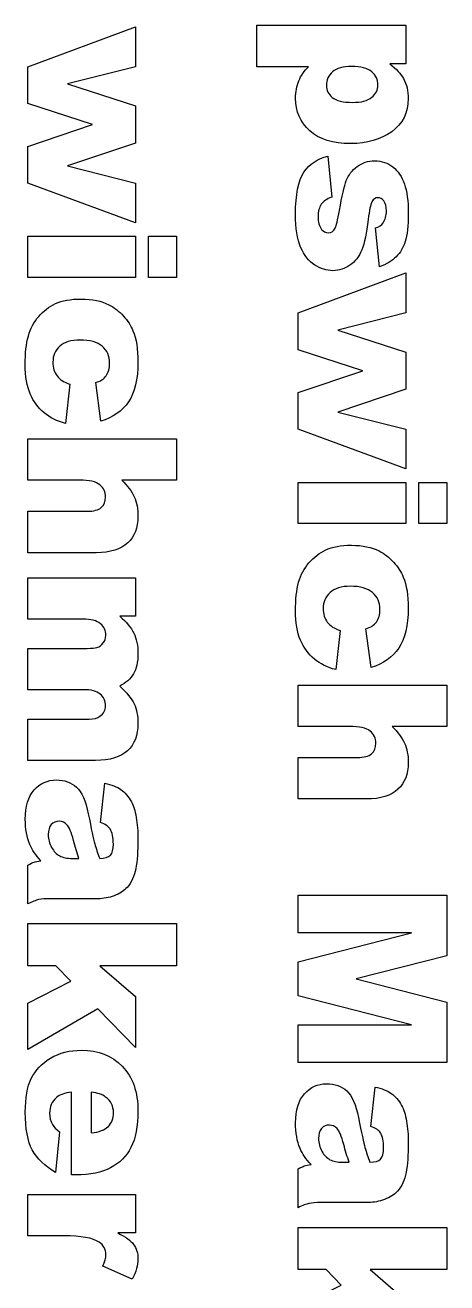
# Model space of a CAD drawing. Extents: x 34 to 201, y -57 to 34.
# Drawn here: x 59.99 to 67.86, y -11.49 to 12.03 of the extents above; entities that cross this region are included whole.
import ezdxf

# ---------------------------------------------------------------- set-up
doc = ezdxf.new("R2010")
doc.units = 0
doc.layers.add('Text Etch', color=7, linetype='CONTINUOUS')

msp = doc.modelspace()

# ---------------------------------------------------------------- linework, layer by layer
at = {"layer": 'Text Etch', "color": 7}
for points in [[(62.052, 12.001), (62.052, 11.254), (60.785, 10.93), (62.052, 10.521), (62.052, 9.826), (60.785, 9.401), (62.052, 9.077), (62.052, 8.336), (60.04, 9.077), (60.04, 9.763), (61.251, 10.17), (60.04, 10.565), (60.04, 11.254)], [(66.086, 11.257), (66.086, 11.257)], [(65.643, 9.578), (65.643, 9.578)], [(62.052, 8.084), (62.052, 7.313), (60.04, 7.313), (60.04, 8.084)], [(62.818, 8.084), (62.818, 7.313), (62.293, 7.313), (62.293, 8.084)], [(67.098, 7.396), (67.098, 6.649), (65.831, 6.325), (67.098, 5.916), (67.098, 5.22), (65.831, 4.796), (67.098, 4.472), (67.098, 3.731), (65.086, 4.472), (65.086, 5.158), (66.297, 5.565), (65.086, 5.959), (65.086, 6.649)], [(60.826, 5.316), (60.826, 5.316)], [(67.098, 3.479), (67.098, 2.708), (65.086, 2.708), (65.086, 3.479)], [(67.864, 3.479), (67.864, 2.708), (67.339, 2.708), (67.339, 3.479)], [(65.872, 0.711), (65.872, 0.711)], [(61.401, -2.883), (61.401, -2.883)], [(67.864, -4.242), (67.864, -5.372), (66.174, -5.807), (67.864, -6.241), (67.864, -7.367), (65.086, -7.367), (65.086, -6.666), (67.204, -6.666), (65.086, -6.122), (65.086, -5.487), (67.204, -4.945), (65.086, -4.945), (65.086, -4.242)], [(62.818, -4.772), (62.818, -5.56), (61.385, -5.56), (62.052, -6.136), (62.052, -7.086), (61.348, -6.364), (60.04, -7.127), (60.04, -6.258), (60.847, -5.85), (60.563, -5.56), (60.04, -5.56), (60.04, -4.772)], [(66.446, -8.564), (66.446, -8.564)], [(67.864, -10.453), (67.864, -11.242), (66.431, -11.242), (67.098, -11.818), (67.098, -12.767), (66.393, -12.045), (65.086, -12.809), (65.086, -11.939), (65.893, -11.532), (65.609, -11.242), (65.086, -11.242), (65.086, -10.453)]]:
    msp.add_lwpolyline(points, close=True, dxfattribs=at)
for points in [[(64.32, 12.03), (67.098, 12.03), (67.098, 11.308), (66.801, 11.308)], [(65.281, 11.252), (64.32, 11.252), (64.32, 12.03)], [(65.643, 9.578), (65.715, 8.813)], [(66.606, 7.508), (66.534, 8.239)], [(60.827, 5.316), (60.743, 4.583)], [(61.406, 4.622), (61.31, 5.348)], [(61.007, 3.522), (60.04, 3.522), (60.04, 4.293), (62.818, 4.293)], [(62.818, 4.293), (62.818, 3.522), (61.795, 3.522)], [(61.319, 2.165), (60.04, 2.165), (60.04, 2.94), (61.147, 2.94)], [(61.067, 0.922), (60.04, 0.922), (60.04, 1.695), (62.052, 1.695)], [(62.052, 1.695), (62.052, 0.975), (61.759, 0.975)], [(65.872, 0.711), (65.789, -0.022)], [(66.452, 0.017), (66.355, 0.743)], [(61.079, -0.397), (60.04, -0.397), (60.04, 0.376), (61.149, 0.376)], [(66.052, -1.084), (65.086, -1.084), (65.086, -0.312), (67.864, -0.312)], [(67.864, -0.312), (67.864, -1.084), (66.841, -1.084)], [(61.304, -1.719), (60.04, -1.719), (60.04, -0.946), (61.186, -0.946)], [(66.365, -2.44), (65.086, -2.44), (65.086, -1.665), (66.192, -1.665)], [(61.401, -2.883), (61.478, -2.146)], [(60.04, -4.403), (60.04, -3.679)], [(60.872, -3.552), (60.995, -3.552)], [(61.357, -4.306), (60.468, -4.306)], [(60.855, -9.469), (60.855, -7.923)], [(61.224, -7.925), (61.224, -8.685)], [(66.446, -8.564), (66.524, -7.827)], [(60.631, -8.666), (60.561, -9.426)], [(65.086, -10.084), (65.086, -9.36)], [(65.918, -9.233), (66.041, -9.233)], [(60.942, -9.469), (60.855, -9.469)], [(60.715, -10.61), (60.04, -10.61), (60.04, -9.835), (62.052, -9.835)], [(62.052, -9.835), (62.052, -10.557), (61.723, -10.557)], [(66.403, -9.987), (65.514, -9.987)], [(61.992, -11.419), (61.442, -11.18)]]:
    msp.add_lwpolyline(points, dxfattribs=at)
for points in [[(66.801, 11.308), (66.926, 11.209), (67.01, 11.117), (67.055, 11.034)], [(65.101, 10.99), (65.141, 11.087), (65.201, 11.175), (65.281, 11.252)], [(65.732, 11.157), (65.655, 11.09), (65.616, 11.005), (65.616, 10.903)], [(66.086, 11.257), (65.927, 11.257), (65.809, 11.224), (65.732, 11.157)], [(66.462, 11.159), (66.384, 11.224), (66.259, 11.257), (66.086, 11.257)], [(66.577, 10.912), (66.577, 11.011), (66.539, 11.093), (66.462, 11.159)], [(65.04, 10.664), (65.04, 10.783), (65.061, 10.892), (65.101, 10.99)], [(65.616, 10.903), (65.616, 10.813), (65.653, 10.738), (65.726, 10.677)], [(66.462, 10.681), (66.539, 10.744), (66.577, 10.821), (66.577, 10.912)], [(67.055, 11.034), (67.114, 10.921), (67.144, 10.797), (67.144, 10.66)], [(65.304, 10.056), (65.128, 10.216), (65.04, 10.419), (65.04, 10.664)], [(65.726, 10.677), (65.801, 10.617), (65.927, 10.586), (66.103, 10.586)], [(66.103, 10.586), (66.266, 10.586), (66.386, 10.618), (66.462, 10.681)], [(67.144, 10.66), (67.144, 10.391), (67.041, 10.184), (66.835, 10.037)], [(66.071, 9.815), (65.737, 9.815), (65.481, 9.896), (65.304, 10.056)], [(66.835, 10.037), (66.629, 9.889), (66.374, 9.815), (66.071, 9.815)], [(65.196, 9.279), (65.301, 9.434), (65.45, 9.534), (65.643, 9.578)], [(66.191, 9.387), (66.285, 9.458), (66.393, 9.493), (66.515, 9.493)], [(66.515, 9.493), (66.647, 9.493), (66.762, 9.455), (66.858, 9.378)], [(65.039, 8.493), (65.039, 8.86), (65.091, 9.122), (65.196, 9.279)], [(65.988, 9.124), (66.028, 9.227), (66.096, 9.315), (66.191, 9.387)], [(66.858, 9.378), (66.954, 9.301), (67.025, 9.195), (67.072, 9.059)], [(65.859, 8.565), (65.906, 8.833), (65.949, 9.019), (65.988, 9.124)], [(67.072, 9.059), (67.12, 8.924), (67.144, 8.743), (67.144, 8.516)], [(65.715, 8.813), (65.624, 8.781), (65.559, 8.737), (65.52, 8.68)], [(66.465, 8.728), (66.44, 8.677), (66.417, 8.567), (66.397, 8.398)], [(66.577, 8.803), (66.528, 8.803), (66.491, 8.778), (66.465, 8.728)], [(66.689, 8.745), (66.659, 8.784), (66.621, 8.803), (66.577, 8.803)], [(66.736, 8.553), (66.736, 8.641), (66.72, 8.704), (66.689, 8.745)], [(65.135, 7.877), (65.071, 8.027), (65.039, 8.233), (65.039, 8.493)], [(65.52, 8.68), (65.481, 8.623), (65.461, 8.548), (65.461, 8.453)], [(65.779, 8.233), (65.801, 8.275), (65.827, 8.385), (65.859, 8.565)], [(66.676, 8.334), (66.716, 8.394), (66.736, 8.467), (66.736, 8.553)], [(67.144, 8.516), (67.144, 8.276), (67.125, 8.099), (67.089, 7.985)], [(65.461, 8.453), (65.461, 8.349), (65.483, 8.269), (65.527, 8.212)], [(65.651, 8.146), (65.706, 8.146), (65.749, 8.175), (65.779, 8.233)], [(66.397, 8.398), (66.368, 8.142), (66.328, 7.951), (66.276, 7.826)], [(66.534, 8.239), (66.598, 8.258), (66.645, 8.289), (66.676, 8.334)], [(65.527, 8.212), (65.56, 8.168), (65.601, 8.146), (65.651, 8.146)], [(65.398, 7.545), (65.289, 7.615), (65.201, 7.725), (65.135, 7.877)], [(66.276, 7.826), (66.224, 7.701), (66.15, 7.605), (66.054, 7.54)], [(67.089, 7.985), (67.052, 7.87), (66.995, 7.775), (66.918, 7.699)], [(65.738, 7.439), (65.621, 7.439), (65.508, 7.475), (65.398, 7.545)], [(66.054, 7.54), (65.958, 7.473), (65.853, 7.439), (65.738, 7.439)], [(66.918, 7.699), (66.841, 7.622), (66.737, 7.558), (66.606, 7.508)], [(60.245, 6.582), (60.334, 6.684), (60.439, 6.764), (60.559, 6.822)], [(60.559, 6.822), (60.679, 6.88), (60.838, 6.909), (61.037, 6.909)], [(61.037, 6.909), (61.244, 6.909), (61.416, 6.874), (61.554, 6.803)], [(61.554, 6.803), (61.655, 6.752), (61.745, 6.681), (61.825, 6.591)], [(61.825, 6.591), (61.906, 6.501), (61.966, 6.409), (62.005, 6.315)], [(60.052, 6.216), (60.092, 6.357), (60.156, 6.479), (60.245, 6.582)], [(59.993, 5.682), (59.993, 5.895), (60.012, 6.073), (60.052, 6.216)], [(61.016, 6.142), (60.85, 6.142), (60.725, 6.103), (60.639, 6.025)], [(61.431, 6.025), (61.34, 6.103), (61.202, 6.142), (61.016, 6.142)], [(62.005, 6.315), (62.067, 6.164), (62.098, 5.972), (62.098, 5.737)], [(60.639, 6.025), (60.553, 5.946), (60.51, 5.847), (60.51, 5.725)], [(61.569, 5.714), (61.569, 5.841), (61.523, 5.945), (61.431, 6.025)], [(60.086, 5.136), (60.024, 5.279), (59.993, 5.461), (59.993, 5.682)], [(60.51, 5.725), (60.51, 5.624), (60.536, 5.54), (60.588, 5.471)], [(61.503, 5.473), (61.547, 5.533), (61.569, 5.613), (61.569, 5.714)], [(62.098, 5.737), (62.098, 5.408), (62.039, 5.158), (61.922, 4.986)], [(60.588, 5.471), (60.64, 5.402), (60.719, 5.35), (60.826, 5.316)], [(61.31, 5.348), (61.396, 5.371), (61.46, 5.413), (61.503, 5.473)], [(60.345, 4.782), (60.234, 4.874), (60.148, 4.992), (60.086, 5.136)], [(61.922, 4.986), (61.804, 4.813), (61.632, 4.692), (61.406, 4.622)], [(60.743, 4.583), (60.59, 4.623), (60.458, 4.689), (60.345, 4.782)], [(61.387, 3.434), (61.317, 3.493), (61.19, 3.522), (61.007, 3.522)], [(61.493, 3.207), (61.493, 3.3), (61.458, 3.376), (61.387, 3.434)], [(61.795, 3.522), (61.903, 3.417), (61.981, 3.312), (62.028, 3.209)], [(61.414, 3.01), (61.467, 3.057), (61.493, 3.122), (61.493, 3.207)], [(62.028, 3.209), (62.075, 3.105), (62.098, 2.983), (62.098, 2.841)], [(61.147, 2.94), (61.273, 2.94), (61.362, 2.963), (61.414, 3.01)], [(62.098, 2.841), (62.098, 2.632), (62.034, 2.467), (61.907, 2.347)], [(61.907, 2.347), (61.779, 2.226), (61.583, 2.165), (61.319, 2.165)], [(65.291, 1.977), (65.38, 2.079), (65.485, 2.159), (65.605, 2.217)], [(65.605, 2.217), (65.725, 2.275), (65.884, 2.304), (66.083, 2.304)], [(66.083, 2.304), (66.29, 2.304), (66.462, 2.269), (66.6, 2.198)], [(66.6, 2.198), (66.701, 2.146), (66.791, 2.076), (66.871, 1.986)], [(65.097, 1.611), (65.138, 1.752), (65.202, 1.874), (65.291, 1.977)], [(66.871, 1.986), (66.952, 1.896), (67.012, 1.804), (67.051, 1.709)], [(67.051, 1.709), (67.113, 1.559), (67.144, 1.366), (67.144, 1.131)], [(65.039, 1.077), (65.039, 1.29), (65.058, 1.468), (65.097, 1.611)], [(65.685, 1.419), (65.599, 1.341), (65.556, 1.241), (65.556, 1.12)], [(66.062, 1.537), (65.896, 1.537), (65.771, 1.498), (65.685, 1.419)], [(66.477, 1.419), (66.386, 1.498), (66.247, 1.537), (66.062, 1.537)], [(66.615, 1.109), (66.615, 1.236), (66.569, 1.34), (66.477, 1.419)], [(61.759, 0.975), (61.881, 0.871), (61.968, 0.767), (62.02, 0.662)], [(65.131, 0.531), (65.07, 0.674), (65.039, 0.855), (65.039, 1.077)], [(65.556, 1.12), (65.556, 1.019), (65.582, 0.934), (65.633, 0.866)], [(66.549, 0.868), (66.593, 0.928), (66.615, 1.008), (66.615, 1.109)], [(67.144, 1.131), (67.144, 0.803), (67.085, 0.553), (66.967, 0.381)], [(61.397, 0.837), (61.33, 0.894), (61.22, 0.922), (61.067, 0.922)], [(61.497, 0.619), (61.497, 0.707), (61.464, 0.78), (61.397, 0.837)], [(65.633, 0.866), (65.685, 0.797), (65.765, 0.745), (65.872, 0.711)], [(66.355, 0.743), (66.441, 0.766), (66.506, 0.807), (66.549, 0.868)], [(61.329, 0.391), (61.379, 0.408), (61.42, 0.436), (61.45, 0.477)], [(61.45, 0.477), (61.481, 0.517), (61.497, 0.564), (61.497, 0.619)], [(62.02, 0.662), (62.072, 0.556), (62.098, 0.429), (62.098, 0.28)], [(65.391, 0.176), (65.28, 0.269), (65.193, 0.387), (65.131, 0.531)], [(61.149, 0.376), (61.237, 0.376), (61.297, 0.381), (61.329, 0.391)], [(62.098, 0.28), (62.098, 0.119), (62.07, -0.008), (62.013, -0.101)], [(66.967, 0.381), (66.85, 0.208), (66.678, 0.087), (66.452, 0.017)], [(65.789, -0.022), (65.636, 0.018), (65.503, 0.084), (65.391, 0.176)], [(62.013, -0.101), (61.956, -0.195), (61.871, -0.271), (61.759, -0.331)], [(61.395, -0.48), (61.329, -0.425), (61.224, -0.397), (61.079, -0.397)], [(61.759, -0.331), (61.89, -0.452), (61.979, -0.562), (62.026, -0.662)], [(61.389, -0.893), (61.459, -0.842), (61.493, -0.777), (61.493, -0.7)], [(61.493, -0.7), (61.493, -0.609), (61.461, -0.536), (61.395, -0.48)], [(62.026, -0.662), (62.074, -0.762), (62.098, -0.885), (62.098, -1.032)], [(61.186, -0.946), (61.277, -0.946), (61.345, -0.929), (61.389, -0.893)], [(62.098, -1.032), (62.098, -1.248), (62.033, -1.416), (61.905, -1.538)], [(66.433, -1.171), (66.362, -1.113), (66.235, -1.084), (66.052, -1.084)], [(66.539, -1.398), (66.539, -1.305), (66.504, -1.229), (66.433, -1.171)], [(66.841, -1.084), (66.949, -1.188), (67.027, -1.293), (67.074, -1.396)], [(66.46, -1.595), (66.513, -1.548), (66.539, -1.483), (66.539, -1.398)], [(67.074, -1.396), (67.12, -1.5), (67.144, -1.622), (67.144, -1.764)], [(61.905, -1.538), (61.777, -1.659), (61.577, -1.719), (61.304, -1.719)], [(66.192, -1.665), (66.319, -1.665), (66.408, -1.642), (66.46, -1.595)], [(67.144, -1.764), (67.144, -1.973), (67.08, -2.138), (66.952, -2.258)], [(60.161, -2.271), (60.273, -2.147), (60.41, -2.085), (60.573, -2.085)], [(60.573, -2.085), (60.725, -2.085), (60.851, -2.13), (60.95, -2.22)], [(59.995, -2.819), (59.995, -2.579), (60.05, -2.396), (60.161, -2.271)], [(60.95, -2.22), (61.048, -2.309), (61.121, -2.475), (61.169, -2.716)], [(61.478, -2.146), (61.607, -2.174), (61.708, -2.213), (61.781, -2.265)], [(61.781, -2.265), (61.856, -2.318), (61.92, -2.394), (61.975, -2.493)], [(66.952, -2.258), (66.825, -2.38), (66.629, -2.44), (66.365, -2.44)], [(61.975, -2.493), (62.014, -2.563), (62.044, -2.661), (62.066, -2.784)], [(60.078, -3.294), (60.023, -3.158), (59.995, -2.999), (59.995, -2.819)], [(61.169, -2.716), (61.228, -3.005), (61.268, -3.193), (61.291, -3.279)], [(62.066, -2.784), (62.087, -2.908), (62.098, -3.042), (62.098, -3.186)], [(60.48, -2.921), (60.442, -2.964), (60.423, -3.026), (60.423, -3.108)], [(60.629, -2.858), (60.569, -2.858), (60.519, -2.879), (60.48, -2.921)], [(60.772, -2.923), (60.73, -2.88), (60.683, -2.858), (60.629, -2.858)], [(60.895, -3.22), (60.853, -3.064), (60.812, -2.964), (60.772, -2.923)], [(61.579, -3.002), (61.547, -2.953), (61.488, -2.913), (61.401, -2.883)], [(61.639, -3.287), (61.639, -3.16), (61.619, -3.066), (61.579, -3.002)], [(60.423, -3.108), (60.423, -3.194), (60.444, -3.274), (60.485, -3.347)], [(60.995, -3.552), (60.957, -3.446), (60.924, -3.335), (60.895, -3.22)], [(61.291, -3.279), (61.315, -3.365), (61.346, -3.456), (61.384, -3.552)], [(61.583, -3.493), (61.62, -3.454), (61.639, -3.385), (61.639, -3.287)], [(62.098, -3.186), (62.098, -3.417), (62.085, -3.603), (62.058, -3.743)], [(60.287, -3.595), (60.189, -3.494), (60.12, -3.394), (60.078, -3.294)], [(60.485, -3.347), (60.527, -3.422), (60.578, -3.474), (60.637, -3.504)], [(60.637, -3.504), (60.698, -3.536), (60.776, -3.552), (60.872, -3.552)], [(61.384, -3.552), (61.478, -3.552), (61.545, -3.532), (61.583, -3.493)], [(60.04, -3.679), (60.092, -3.65), (60.131, -3.631), (60.158, -3.622)], [(60.158, -3.622), (60.185, -3.613), (60.228, -3.604), (60.287, -3.595)], [(62.058, -3.743), (62.033, -3.883), (61.979, -4), (61.897, -4.094)], [(61.897, -4.094), (61.84, -4.159), (61.759, -4.211), (61.655, -4.249)], [(60.245, -4.323), (60.192, -4.336), (60.124, -4.362), (60.04, -4.403)], [(60.468, -4.306), (60.374, -4.306), (60.299, -4.312), (60.245, -4.323)], [(61.655, -4.249), (61.551, -4.287), (61.452, -4.306), (61.357, -4.306)], [(60.106, -7.669), (60.182, -7.516), (60.302, -7.389), (60.465, -7.288)], [(60.465, -7.288), (60.629, -7.188), (60.821, -7.139), (61.042, -7.139)], [(61.042, -7.139), (61.357, -7.139), (61.612, -7.239), (61.806, -7.44)], [(61.806, -7.44), (62.001, -7.642), (62.098, -7.921), (62.098, -8.275)], [(59.995, -8.298), (59.995, -8.032), (60.032, -7.822), (60.106, -7.669)], [(60.855, -7.923), (60.731, -7.937), (60.639, -7.97), (60.578, -8.023)], [(61.495, -8.014), (61.435, -7.967), (61.344, -7.938), (61.224, -7.925)], [(65.04, -8.5), (65.04, -8.26), (65.096, -8.077), (65.207, -7.952)], [(65.207, -7.952), (65.318, -7.828), (65.455, -7.767), (65.618, -7.767)], [(65.618, -7.767), (65.771, -7.767), (65.897, -7.811), (65.995, -7.901)], [(65.995, -7.901), (66.094, -7.991), (66.167, -8.156), (66.215, -8.398)], [(66.524, -7.827), (66.653, -7.855), (66.754, -7.895), (66.827, -7.947)], [(66.827, -7.947), (66.902, -8), (66.966, -8.075), (67.021, -8.174)], [(60.578, -8.023), (60.491, -8.098), (60.448, -8.195), (60.448, -8.315)], [(61.641, -8.308), (61.641, -8.185), (61.593, -8.087), (61.495, -8.014)], [(67.021, -8.174), (67.06, -8.245), (67.09, -8.342), (67.112, -8.466)], [(60.125, -9.005), (60.038, -8.841), (59.995, -8.605), (59.995, -8.298)], [(60.448, -8.315), (60.448, -8.391), (60.466, -8.463), (60.504, -8.531)], [(61.545, -8.564), (61.609, -8.499), (61.641, -8.414), (61.641, -8.308)], [(62.098, -8.275), (62.098, -8.564), (62.054, -8.791), (61.967, -8.958)], [(66.215, -8.398), (66.273, -8.687), (66.314, -8.874), (66.336, -8.96)], [(67.112, -8.466), (67.133, -8.59), (67.144, -8.723), (67.144, -8.867)], [(60.504, -8.531), (60.528, -8.573), (60.571, -8.618), (60.631, -8.666)], [(61.224, -8.685), (61.373, -8.67), (61.48, -8.629), (61.545, -8.564)], [(65.124, -8.975), (65.068, -8.839), (65.04, -8.68), (65.04, -8.5)], [(65.526, -8.602), (65.488, -8.645), (65.469, -8.708), (65.469, -8.79)], [(65.675, -8.54), (65.615, -8.54), (65.565, -8.56), (65.526, -8.602)], [(65.817, -8.604), (65.776, -8.561), (65.728, -8.54), (65.675, -8.54)], [(65.94, -8.902), (65.899, -8.745), (65.858, -8.646), (65.817, -8.604)], [(66.624, -8.684), (66.593, -8.634), (66.533, -8.595), (66.446, -8.564)], [(66.685, -8.968), (66.685, -8.842), (66.665, -8.747), (66.624, -8.684)], [(65.469, -8.79), (65.469, -8.876), (65.49, -8.955), (65.531, -9.028)], [(66.041, -9.233), (66.003, -9.127), (65.97, -9.016), (65.94, -8.902)], [(67.144, -8.867), (67.144, -9.099), (67.13, -9.284), (67.104, -9.424)], [(60.561, -9.426), (60.359, -9.309), (60.214, -9.169), (60.125, -9.005)], [(61.967, -8.958), (61.88, -9.124), (61.754, -9.251), (61.588, -9.338)], [(65.332, -9.277), (65.235, -9.176), (65.166, -9.075), (65.124, -8.975)], [(65.531, -9.028), (65.573, -9.103), (65.623, -9.155), (65.683, -9.186)], [(66.336, -8.96), (66.36, -9.046), (66.391, -9.137), (66.429, -9.233)], [(66.628, -9.174), (66.666, -9.135), (66.685, -9.066), (66.685, -8.968)], [(61.588, -9.338), (61.423, -9.426), (61.207, -9.469), (60.942, -9.469)], [(65.086, -9.36), (65.138, -9.331), (65.177, -9.312), (65.203, -9.303)], [(65.203, -9.303), (65.231, -9.294), (65.274, -9.285), (65.332, -9.277)], [(65.683, -9.186), (65.743, -9.217), (65.822, -9.233), (65.918, -9.233)], [(66.429, -9.233), (66.524, -9.233), (66.59, -9.214), (66.628, -9.174)], [(67.104, -9.424), (67.079, -9.565), (67.025, -9.682), (66.943, -9.775)], [(66.943, -9.775), (66.886, -9.841), (66.805, -9.892), (66.7, -9.93)], [(65.291, -10.004), (65.238, -10.017), (65.169, -10.043), (65.086, -10.084)], [(65.514, -9.987), (65.419, -9.987), (65.345, -9.993), (65.291, -10.004)], [(66.7, -9.93), (66.597, -9.968), (66.498, -9.987), (66.403, -9.987)], [(61.723, -10.557), (61.865, -10.626), (61.963, -10.698), (62.016, -10.771)], [(61.374, -10.729), (61.257, -10.65), (61.037, -10.61), (60.715, -10.61)], [(61.499, -10.964), (61.499, -10.863), (61.457, -10.785), (61.374, -10.729)], [(62.016, -10.771), (62.071, -10.845), (62.098, -10.937), (62.098, -11.046)], [(61.442, -11.18), (61.48, -11.089), (61.499, -11.017), (61.499, -10.964)], [(62.098, -11.046), (62.098, -11.159), (62.063, -11.284), (61.992, -11.419)]]:
    msp.add_open_spline(points, degree=3, dxfattribs=at)

doc.saveas('drawing.dxf')
